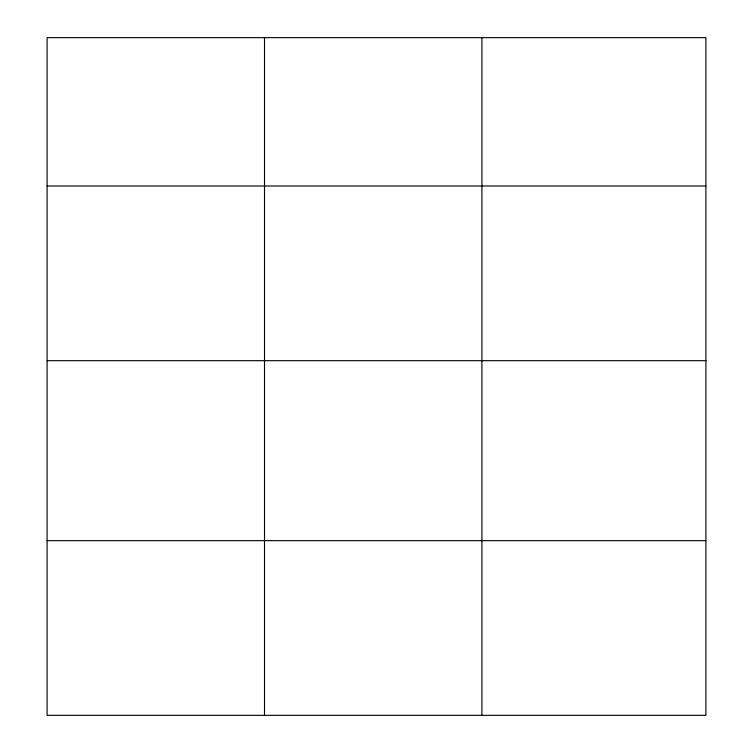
<?xml version="1.0" encoding="UTF-8"?>
<svg xmlns="http://www.w3.org/2000/svg" width="753" height="753" viewBox="0 0 753 753"><rect width="100%" height="100%" fill="white"/><g stroke="black" fill="none" stroke-linecap="round" stroke-linejoin="round"><path stroke-width="1.13" d="M705.9 360.687L705.9 37.65L47.1 37.65L47.1 715.35L705.9 715.35L705.9 360.687L47.1 360.687M47.1 186.01L705.9 186.01M47.1 540.663L705.9 540.663M481.911 37.65L481.911 715.35M264.501 37.65L264.501 715.35"/></g></svg>
